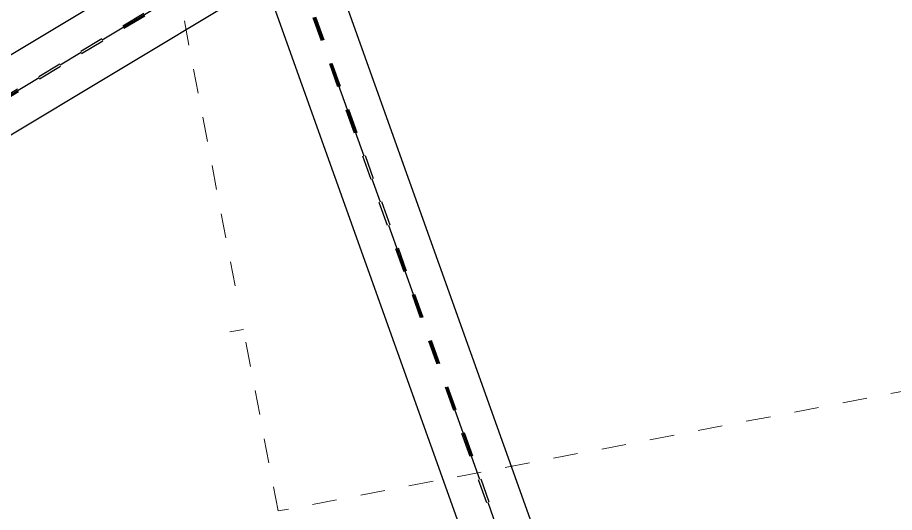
# Model space of a CAD drawing. Header units: metres. Extents: x 2681481 to 2682537, y 1228589 to 1229401.
# Drawn here: x 2681857.81 to 2681861.383, y 1228896.314 to 1228898.331 of the extents above; entities that cross this region are included whole.
import ezdxf

# ---------------------------------------------------------------- set-up
doc = ezdxf.new("R2010")
doc.units = ezdxf.units.M
for name, pattern in [('AUSGEZOGEN', [0]), ('PHANTOM2_S8', [0.6, 0.4, -0.1, 0, -0.1]), ('STRICHLINIE_S4', [0.2, 0.1, -0.1])]:
    doc.linetypes.add(name, pattern=pattern)
doc.layers.add('Standard', color=7, linetype='AUSGEZOGEN', lineweight=25)
doc.layers.add('TB_129#0 Kontur', color=7, linetype='AUSGEZOGEN', lineweight=13)

msp = doc.modelspace()

# ---------------------------------------------------------------- linework, layer by layer
at = {"layer": 'Standard', "color": 252, "linetype": 'AUSGEZOGEN', "lineweight": 25, "transparency": 33554687}
for p, q in [((2681860.0683, 1228895.8156), (2681857.529, 1228902.9155)), ((2681859.79, 1228895.7623), (2681857.3347, 1228902.6274)), ((2681852.7041, 1228895.1332), (2681861.2222, 1228900.244)), ((2681852.8017, 1228894.8652), (2681861.3662, 1228900.0039))]:
    msp.add_line(p, q, dxfattribs=at)
at = {"layer": 'Standard', "color": 252, "linetype": 'STRICHLINIE_S4', "lineweight": 25, "transparency": 33554687}
for p, q in [((2681859.9239, 1228895.788), (2681857.4282, 1228902.766)), ((2681859.9344, 1228895.79), (2681857.4355, 1228902.7768)), ((2681852.7511, 1228895.0042), (2681861.2915, 1228900.1284)), ((2681852.7547, 1228894.9942), (2681861.2969, 1228900.1194))]:
    msp.add_line(p, q, dxfattribs=at)
at = {"layer": 'Standard', "color": 252, "linetype": 'PHANTOM2_S8', "lineweight": 25, "transparency": 33554687}
for p, q in [((2681859.9291, 1228895.789), (2681857.4319, 1228902.7714)), ((2681852.7529, 1228894.9992), (2681861.2942, 1228900.1239))]:
    msp.add_line(p, q, dxfattribs=at)
at = {"layer": 'TB_129#0 Kontur', "color": 252, "linetype": 'STRICHLINIE_S4', "lineweight": 18, "transparency": 33554687}
for p, q in [((2681858.6964, 1228897.2366), (2681857.9043, 1228901.3793)), ((2681864.4136, 1228897.3813), (2681858.8718, 1228896.3195)), ((2681858.7302, 1228897.0598), (2681858.675, 1228897.0492)), ((2681858.8718, 1228896.3195), (2681858.7302, 1228897.0598))]:
    msp.add_line(p, q, dxfattribs=at)

doc.saveas('drawing.dxf')
